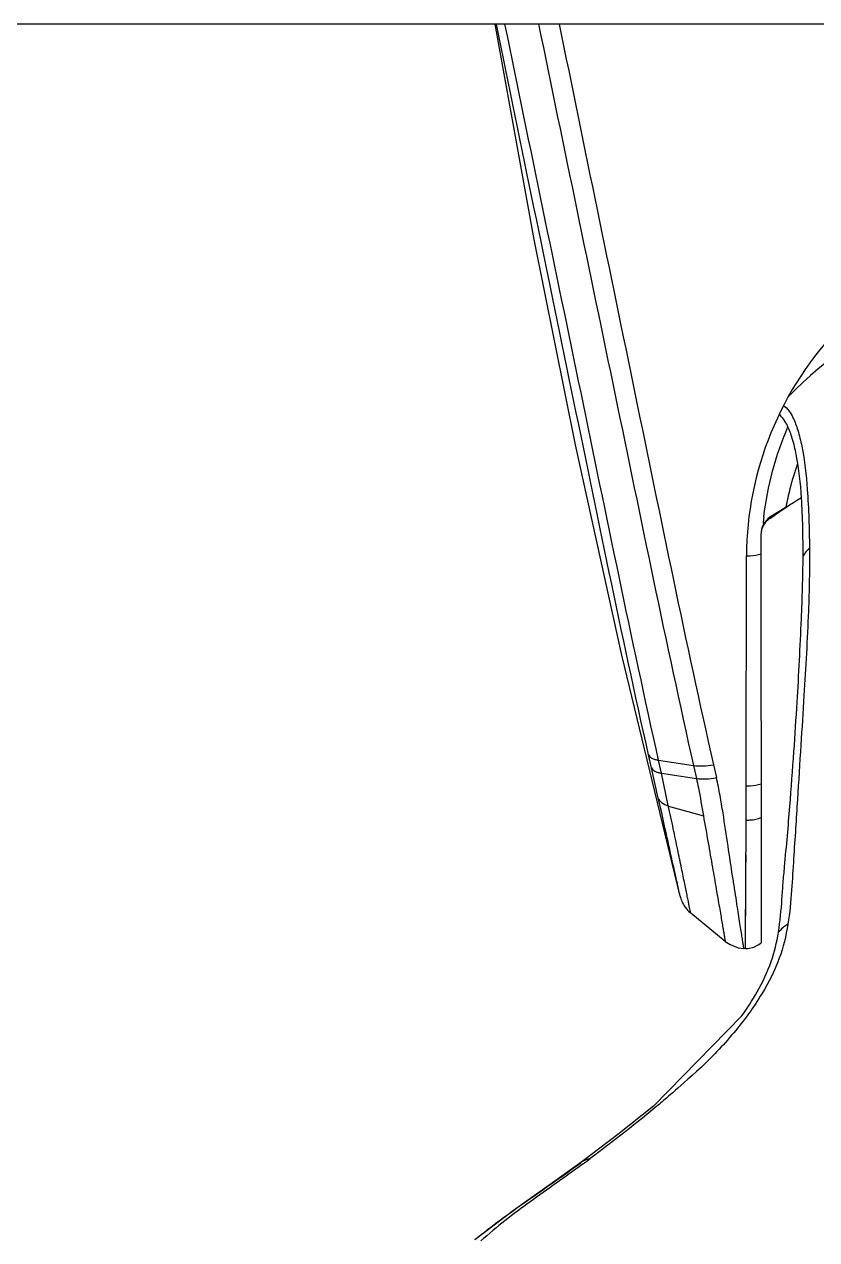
# Model space of a CAD drawing. Header units: millimetres. Extents: x 5859 to 6700, y -2125 to -1530.
# Drawn here: x 6250.4 to 6287.8, y -1824.7 to -1767.4 of the extents above; entities that cross this region are included whole.
import ezdxf

# ---------------------------------------------------------------- set-up
doc = ezdxf.new("R2010")
doc.units = ezdxf.units.MM
doc.layers.add('벽', color=2, linetype='Continuous')

msp = doc.modelspace()

# ---------------------------------------------------------------- linework, layer by layer
at = {"linetype": 'Continuous'}
for p, q in [((6328.09, -1767.38), (6272.664, -1767.38)), ((6285.63, -1790.645), (6285.657, -1790.692)), ((6285.216, -1791.456), (6285.23, -1809.036)), ((6284.523, -1803.321), (6284.524, -1792.464)), ((6280.046, -1802.467), (6279.908, -1801.856)), ((6280.381, -1802.111), (6282.028, -1802.36)), ((6280.518, -1802.723), (6280.381, -1802.112)), ((6280.369, -1803.896), (6280.046, -1802.467)), ((6280.518, -1802.723), (6282.165, -1802.972)), ((6280.84, -1804.251), (6280.518, -1802.723)), ((6282.028, -1802.36), (6282.165, -1802.972)), ((6282.972, -1802.321), (6283.11, -1802.931)), ((6284.516, -1804.938), (6284.522, -1803.321)), ((6280.847, -1804.283), (6282.496, -1804.729)), ((6284.484, -1811.001), (6284.517, -1804.938)), ((6284.503, -1807.333), (6284.508, -1806.579)), ((6284.484, -1810.913), (6284.503, -1807.333)), ((6281.398, -1808.53), (6281.398, -1808.529)), ((6285.23, -1809.016), (6285.224, -1810.728)), ((6283.529, -1810.662), (6281.9, -1809.329)), ((6284.484, -1811.005), (6284.411, -1811.002)), ((6278.462, -1819.778), (6276.755, -1821.071)), ((6276.755, -1821.07), (6276.755, -1821.071)), ((6276.822, -1821.157), (6276.778, -1821.19)), ((6273.53, -1823.354), (6271.705, -1824.739))]:
    msp.add_line(p, q, dxfattribs=at)
for points in [[(6281.398, -1808.53), (6278.65, -1797.154), (6276.46, -1787.223), (6274.502, -1777.531), (6272.664, -1767.38)], [(6286.355, -1790.206), (6285.63, -1790.645)], [(6281.398, -1808.53), (6281.403, -1808.549), (6281.415, -1808.594), (6281.434, -1808.653), (6281.457, -1808.716), (6281.484, -1808.782), (6281.516, -1808.849), (6281.553, -1808.918), (6281.595, -1808.986), (6281.641, -1809.053), (6281.692, -1809.119), (6281.747, -1809.183), (6281.806, -1809.244), (6281.87, -1809.303), (6281.9, -1809.329)], [(6283.53, -1810.662), (6283.753, -1810.814), (6284.139, -1810.964), (6284.411, -1811.002)], [(6284.484, -1811.002), (6284.616, -1810.999), (6284.878, -1810.94), (6285.116, -1810.814), (6285.224, -1810.724)], [(6284.484, -1811.005), (6284.484, -1810.997), (6284.484, -1810.913)], [(6284.303, -1814.197), (6280.141, -1818.438), (6278.462, -1819.778)], [(6276.755, -1821.07), (6275.377, -1822.059), (6273.53, -1823.354)]]:
    msp.add_lwpolyline(points, dxfattribs=at)
for centre, radius, start, end in [((6300.307, -1798.435), 19.291, 89.97404, 135.70347), ((6286.216, -1791.456), 1, 125.85074, 179.98432), ((6300.26, -1792.373), 15.012, 173.29705, 174.49773), ((6288.904, -1793.493), 1.981, 134.93593, 149.29132), ((6287.398, -1811.378), 1.778, 130.471, 139.90017), ((6287.449, -1811.438), 1.857, 123.6736, 130.47415), ((6287.475, -1811.476), 1.903, 121.28188, 123.6926), ((6273.004, -1806.233), 13.823, 324.82222, 330.49381), ((6234.957, -1764.4), 70.526, 306.41294, 306.74937), ((6287.935, -1844.584), 25.637, 128.84942, 129.27933)]:
    msp.add_arc(centre, radius, start, end, dxfattribs=at)
for points, knots in [([(6279.908, -1801.856), (6279.266, -1798.995), (6278.043, -1793.26), (6276.278, -1784.639), (6274.495, -1776.015), (6273.318, -1770.26), (6272.732, -1767.38)], [0, 0, 0, 0, 0.249798, 0.499545, 0.749673, 1, 1, 1, 1]), ([(6280.382, -1802.112), (6279.737, -1799.228), (6278.506, -1793.447), (6276.721, -1784.761), (6274.916, -1776.075), (6273.723, -1770.279), (6273.129, -1767.38)], [0, 0, 0, 0, 0.249831, 0.499714, 0.7498, 1, 1, 1, 1]), ([(6274.717, -1767.38), (6275.315, -1770.298), (6276.517, -1776.132), (6278.334, -1784.877), (6280.133, -1793.628), (6281.376, -1799.453), (6282.028, -1802.36)], [0, 0, 0, 0, 0.250035, 0.500015, 0.749878, 1, 1, 1, 1]), ([(6275.691, -1767.38), (6276.284, -1770.296), (6277.476, -1776.125), (6279.28, -1784.864), (6281.069, -1793.605), (6282.315, -1799.421), (6282.972, -1802.321)], [0, 0, 0, 0, 0.250052, 0.500111, 0.750058, 1, 1, 1, 1]), ([(6316.127, -1792.461), (6316.119, -1791.472), (6315.91, -1789.486), (6315.042, -1786.615), (6313.64, -1783.929), (6311.078, -1780.721), (6307.554, -1778.305), (6303.523, -1777.057), (6299.276, -1776.614), (6294.996, -1777.495), (6291.303, -1779.532), (6288.159, -1782.18), (6285.337, -1786.478), (6284.538, -1790.492), (6284.524, -1792.464)], [0, 0, 0, 0, 0.060409, 0.121062, 0.182262, 0.244267, 0.370586, 0.435356, 0.500587, 0.62993, 0.693884, 0.756859, 0.879507, 1, 1, 1, 1]), ([(6286.279, -1785.373), (6286.477, -1785.504), (6286.74, -1785.92), (6286.979, -1786.576), (6287.249, -1787.71), (6287.447, -1789.568), (6287.495, -1791.174), (6287.505, -1792.092)], [0.0181802, 0.0181802, 0.0181802, 0.0181802, 0.1197991, 0.2083797, 0.3192358, 0.6107249, 1, 1, 1, 1]), ([(6287.201, -1792.482), (6287.205, -1791.566), (6287.176, -1789.962), (6286.99, -1788.103), (6286.723, -1786.966), (6286.488, -1786.322), (6286.241, -1785.929), (6286.071, -1785.789)], [0, 0, 0, 0, 0.3870302, 0.6775414, 0.7885663, 0.8776375, 0.9708506, 0.9708506, 0.9708506, 0.9708506]), ([(6286.405, -1790.176), (6286.46, -1789.876), (6286.613, -1789.177), (6286.82, -1788.49), (6286.956, -1788.102)], [0, 0, 0, 0, 0.2492024, 0.5851232, 0.5851232, 0.5851232, 0.5851232]), ([(6285.657, -1790.692), (6285.591, -1790.733), (6285.469, -1790.831), (6285.325, -1791.016), (6285.237, -1791.23), (6285.216, -1791.382), (6285.216, -1791.456)], [0, 0, 0, 0, 0.251569, 0.506084, 0.756864, 1, 1, 1, 1]), ([(6284.524, -1792.464), (6284.587, -1792.465), (6284.821, -1792.458), (6285.057, -1792.422), (6285.22, -1792.366)], [0, 0, 0, 0, 0.265828, 1, 1, 1, 1]), ([(6287.505, -1792.091), (6287.516, -1793.086), (6287.46, -1795.408), (6287.284, -1798.509), (6287.09, -1801.47), (6286.961, -1803.563), (6286.851, -1805.349), (6286.749, -1806.773), (6286.666, -1808.283), (6286.575, -1809.318), (6286.486, -1809.851)], [0, 0, 0, 0, 0.167832, 0.391393, 0.523564, 0.668107, 0.745035, 0.825146, 0.908925, 1, 1, 1, 1]), ([(6286.038, -1810.232), (6286.126, -1809.709), (6286.19, -1808.927), (6286.258, -1807.894), (6286.35, -1806.904), (6286.463, -1805.704), (6286.612, -1803.891), (6286.767, -1801.786), (6286.962, -1798.841), (6287.118, -1795.767), (6287.199, -1793.47), (6287.202, -1792.48)], [0, 0, 0, 0, 0.089327, 0.132113, 0.174504, 0.25686, 0.335331, 0.481228, 0.61263, 0.83301, 1, 1, 1, 1]), ([(6279.908, -1801.856), (6279.933, -1801.926), (6280.04, -1802.015), (6280.212, -1802.079), (6280.321, -1802.102), (6280.381, -1802.112)], [0, 0, 0, 0, 0.40071, 0.676064, 1, 1, 1, 1]), ([(6280.046, -1802.467), (6280.071, -1802.537), (6280.178, -1802.627), (6280.349, -1802.691), (6280.459, -1802.714), (6280.518, -1802.723)], [0, 0, 0, 0, 0.400929, 0.676186, 1, 1, 1, 1]), ([(6282.028, -1802.36), (6282.173, -1802.381), (6282.491, -1802.389), (6282.805, -1802.351), (6282.972, -1802.321)], [0, 0, 0, 0, 0.462749, 1, 1, 1, 1]), ([(6282.165, -1802.972), (6282.31, -1802.993), (6282.628, -1803), (6282.943, -1802.962), (6283.11, -1802.931)], [0, 0, 0, 0, 0.462563, 1, 1, 1, 1]), ([(6282.165, -1802.972), (6282.199, -1803.12), (6282.32, -1803.704), (6282.42, -1804.292), (6282.496, -1804.729)], [0, 0, 0, 0, 0.254778, 1, 1, 1, 1]), ([(6284.411, -1811.002), (6284.408, -1811.001), (6284.41, -1810.991), (6284.406, -1810.98), (6284.403, -1810.955), (6284.395, -1810.914), (6284.385, -1810.849), (6284.372, -1810.767), (6284.35, -1810.622), (6284.315, -1810.398), (6284.265, -1810.078), (6284.205, -1809.692), (6284.135, -1809.244), (6284.056, -1808.734), (6283.968, -1808.167), (6283.834, -1807.306), (6283.648, -1806.114), (6283.466, -1804.849), (6283.286, -1803.769), (6283.176, -1803.211), (6283.11, -1802.931)], [0, 0, 0, 0, 0.001156, 0.002579, 0.004569, 0.010255, 0.018197, 0.028369, 0.040743, 0.071972, 0.111686, 0.159559, 0.215198, 0.278323, 0.348661, 0.425777, 0.598191, 0.791278, 0.894474, 1, 1, 1, 1]), ([(6284.523, -1803.321), (6284.587, -1803.321), (6284.824, -1803.315), (6285.063, -1803.277), (6285.228, -1803.219)], [0, 0, 0, 0, 0.266569, 1, 1, 1, 1]), ([(6281.398, -1808.529), (6281.368, -1808.409), (6281.277, -1807.974), (6281.071, -1807.054), (6280.758, -1805.63), (6280.51, -1804.52), (6280.369, -1803.896)], [0, 0, 0, 0, 0.078053, 0.281141, 0.595948, 1, 1, 1, 1]), ([(6280.369, -1803.897), (6280.394, -1803.981), (6280.535, -1804.148), (6280.729, -1804.221), (6280.84, -1804.251)], [0, 0, 0, 0, 0.431218, 1, 1, 1, 1]), ([(6281.9, -1809.329), (6281.899, -1809.327), (6281.898, -1809.318), (6281.892, -1809.302), (6281.887, -1809.273), (6281.873, -1809.213), (6281.853, -1809.111), (6281.822, -1808.957), (6281.783, -1808.762), (6281.735, -1808.525), (6281.679, -1808.25), (6281.588, -1807.806), (6281.455, -1807.163), (6281.276, -1806.295), (6281.069, -1805.309), (6280.919, -1804.615), (6280.84, -1804.251)], [0, 0, 0, 0, 0.001314, 0.004789, 0.010416, 0.018188, 0.040134, 0.070485, 0.109023, 0.155518, 0.209841, 0.271811, 0.417437, 0.589508, 0.784548, 1, 1, 1, 1]), ([(6282.496, -1804.729), (6282.571, -1805.155), (6282.716, -1805.967), (6282.917, -1807.121), (6283.092, -1808.136), (6283.222, -1808.886), (6283.312, -1809.404), (6283.367, -1809.726), (6283.414, -1810.002), (6283.453, -1810.23), (6283.483, -1810.409), (6283.503, -1810.528), (6283.516, -1810.597), (6283.521, -1810.631), (6283.527, -1810.649), (6283.528, -1810.66), (6283.53, -1810.662)], [0, 0, 0, 0, 0.215426, 0.410993, 0.583158, 0.728572, 0.790471, 0.844858, 0.891412, 0.929884, 0.960111, 0.981955, 0.989687, 0.995274, 0.998712, 1, 1, 1, 1]), ([(6284.516, -1804.938), (6284.58, -1804.939), (6284.822, -1804.932), (6285.066, -1804.881), (6285.228, -1804.807)], [0, 0, 0, 0, 0.264786, 1, 1, 1, 1]), ([(6286.487, -1809.85), (6286.395, -1810.395), (6286.121, -1811.549), (6285.252, -1813.237), (6284.008, -1814.959), (6282.976, -1816.049), (6282.406, -1816.594)], [0, 0, 0, 0, 0.206959, 0.44024, 0.70497, 1, 1, 1, 1]), ([(6285.035, -1813.041), (6285.294, -1812.583), (6285.733, -1811.678), (6285.963, -1810.699), (6286.038, -1810.232)], [0, 0, 0, 0, 0.527306, 1, 1, 1, 1]), ([(6282.406, -1816.594), (6281.096, -1817.772), (6279.706, -1818.956), (6278.265, -1820.079), (6277.156, -1820.91)], [0, 0, 0, 0, 0.240933, 1, 1, 1, 1]), ([(6271.853, -1824.618), (6272.253, -1824.296), (6273.847, -1823.088), (6275.518, -1821.988), (6276.711, -1821.105)], [0, 0, 0, 0, 0.257139, 1, 1, 1, 1]), ([(6276.778, -1821.19), (6275.965, -1821.788), (6274.724, -1822.642), (6273.117, -1823.831), (6272.359, -1824.468), (6271.989, -1824.792)], [0, 0, 0, 0, 0.504977, 0.753857, 1, 1, 1, 1])]:
    msp.add_open_spline(points, degree=3, knots=knots, dxfattribs=at)
for points in [[(6285.35, -1790.621), (6285.521, -1789.169), (6285.908, -1787.733), (6286.49, -1786.381)], [(6285.657, -1790.692), (6286.135, -1790.348), (6286.626, -1790.02), (6287.127, -1789.709)], [(6277.154, -1820.91), (6277.012, -1820.931), (6276.87, -1820.985), (6276.755, -1821.07)]]:
    msp.add_open_spline(points, degree=3, dxfattribs=at)
at = {"layer": '벽'}
msp.add_line((6345.51, -1767.38), (5964.698, -1767.38), dxfattribs=at)

doc.saveas('drawing.dxf')
